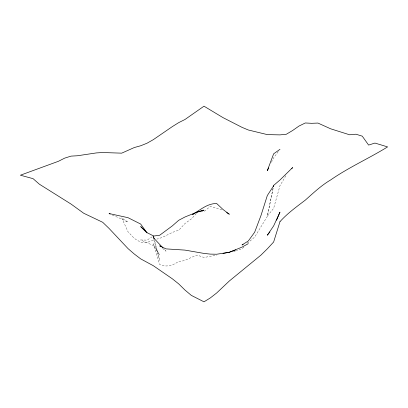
<?xml version="1.0" encoding="UTF-8"?>
<svg xmlns="http://www.w3.org/2000/svg" width="408" height="408" viewBox="0 0 408 408"><rect width="100%" height="100%" fill="white"/><g stroke="black" fill="none" stroke-linecap="round" stroke-linejoin="round"><path stroke-width="0.31" stroke-dasharray="2.04 1.53" d="M273.008 188.491L267.311 216.189L273.64 208.32L279.975 185.671L286.304 175.027M273.136 188.241L267.311 216.429L254.648 237.109L248.319 242.505L246.59 243.183M271.437 162.302L273.64 157.84L278.48 151.337M196.401 213.557L191.337 218.928L185.008 223.502L178.673 230.352C170.876 232.03 164.623 237.38 156.805 239.129M243.933 247.182L241.985 248.742L236.232 250.691M152.296 236.752L147.023 240.128L140.689 239.955L153.352 245.529L159.681 255.005L153.352 243.806L159.681 264.542C166.132 267.536 173.278 265.526 178.673 261.334C185.711 261.655 190.975 256.499 197.671 255.26L204 257.504L216.663 255.127M153.352 240.271L147.023 242.429L140.689 242.265L134.359 238.461L128.025 231.769L121.696 217.831L128.025 222.253L121.696 219.05L111.338 214.613M233.351 251.639L235.656 250.884M200.833 211.895L204 211.574L210.329 206.377L221.84 209.916M162.603 248.294L166.015 251.165L163.904 248.916M153.867 239.501L159.681 260.335L154.459 240.149"/><path stroke-width="0.61" d="M273.391 186.645L273.64 185.416L279.975 179.994L292.633 167.555L291.842 168.489M276.563 220.208L279.975 212.124L273.64 225.91L267.311 235.243L269.918 231.907M268.688 167.877L267.311 170.666L273.64 153.811L279.975 149.333M273.64 185.788L267.311 195.549L260.977 215.521L254.648 232.239L248.319 240.97L241.985 244.989L243.137 244.54M192.392 214.491C200.134 210.125 207.228 203.424 216.663 203.505L222.992 209.462L229.327 214.246L226.685 212.604M248.319 243.663L241.985 247.131L229.327 252.261L216.663 254.24L210.329 254.113L204 253.419L185.008 250.109L166.015 248.885L159.681 245.83L160.655 246.651M192.923 214.368L195.029 213.353M196.085 212.849L197.671 212.089M235.656 249.915L229.327 252.256L222.992 253.439M198.242 211.91L204 210.11L197.671 211.844L185.008 216.974L178.673 220.315L172.344 225.874L159.681 235.248L153.352 236.079M110.186 214.072L109.033 213.532L128.025 217.688L140.689 224.063L147.023 232.917L140.689 226.583L147.023 232.647L153.352 235.865L154.142 238.925M153.352 237.665L162.639 247.564M279.975 221.671L273.64 242L267.311 248.855L260.977 255.082L229.327 281L216.663 292.98L210.329 297.927L204 301.818L191.337 295.402L185.008 290.083L178.673 283.871L172.344 278.812L153.352 265.73L140.689 258.881L134.359 254.077L128.025 248.6L109.033 228.404L102.704 222.294L83.711 213.246L71.048 204.066L39.392 184.212L33.063 178.658L20.4 175.21L58.385 161.308L64.719 158.115L71.048 156.121L77.377 155.764L96.375 152.918L102.704 152.531L121.696 153.158L134.359 147.518L140.689 145.763L147.023 143.218L153.352 139.633L172.344 126.608L178.673 122.645L185.008 119.473L204 106.182L222.992 117.621L241.985 127.332L248.319 129.994L267.311 134.604L279.975 134.885L286.304 134.263L292.633 130.504L298.967 126.072L305.296 122.976L311.625 123.308L317.96 123.063L330.623 128.795L349.615 134.788L355.944 134.212L362.273 136.16L368.608 145.08L374.937 143.065L387.6 146.9C368.858 158.447 348.748 167.372 330.623 179.954C321.269 185.467 313.364 192.964 305.296 200.134C296.443 206.871 287.467 213.333 279.975 221.671"/></g></svg>
